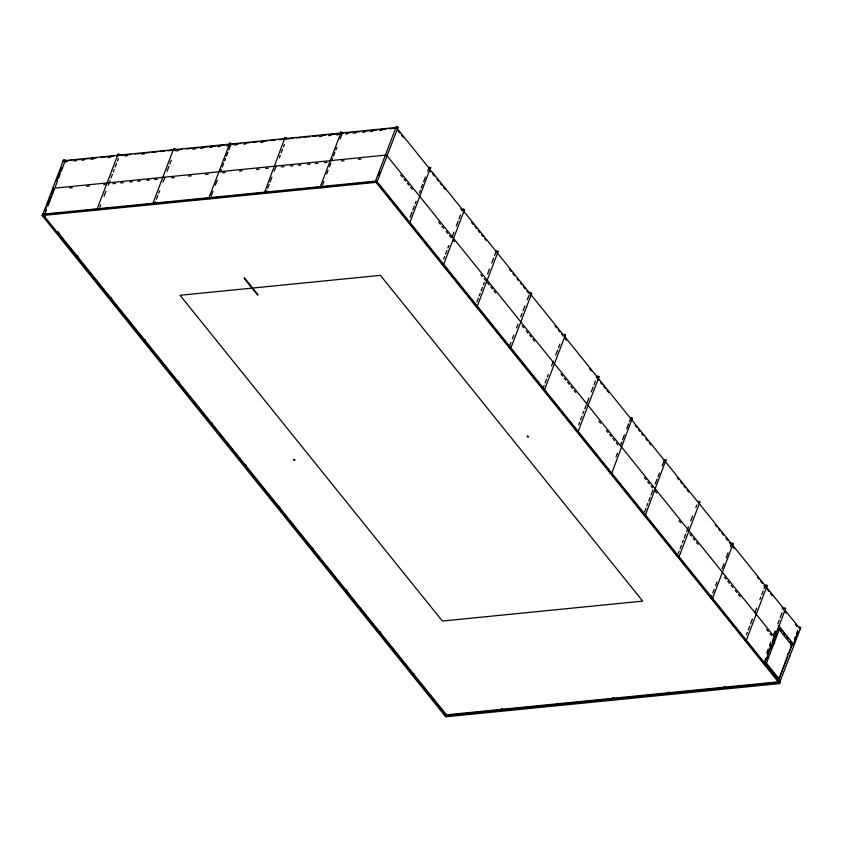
<?xml version="1.0" encoding="UTF-8"?>
<svg xmlns="http://www.w3.org/2000/svg" width="843" height="843" viewBox="0 0 843 843"><rect width="100%" height="100%" fill="white"/><g stroke="black" fill="none" stroke-linecap="round" stroke-linejoin="round"><path stroke-width="1.26" d="M42.15 215.545L42.666 214.206L376.568 181.013L780.165 682.261L779.659 683.599L445.747 716.803L42.15 215.545L376.052 182.351L779.659 683.599M42.814 214.501L63.689 159.527L65.448 160.244M57.398 177.494L57.756 176.935M45.122 211.013L46.513 207.378M47.44 204.965L50.675 196.493M51.592 194.069L52.983 190.444M56.681 180.76L58.062 177.135M58.504 175.987L61.571 167.957M45.027 213.711L46.418 210.065M47.809 206.419L54.31 189.412M55.238 186.977L57.556 180.908M58.483 178.474L60.338 173.616M61.265 171.182L64.974 161.456M98.926 209.601L97.166 208.885L118.052 154.206L119.558 154.332L119.379 155.123M99.853 207.167L100.781 204.744M104.026 196.229L105.881 191.372M108.21 185.291L110.064 180.434M110.991 177.999L112.382 174.353M113.31 171.93L114.237 169.496M115.164 167.072L116.555 163.426M117.483 160.992L118.41 158.558M152.825 203.637L173.7 148.674L175.207 148.8L174.828 149.611M153.953 204.291L155.502 201.635M156.429 199.211L157.82 195.565M158.747 193.131L159.675 190.697M162.931 182.193L164.785 177.336M167.104 171.255L168.958 166.398M169.886 163.963L171.277 160.318M208.727 198.4L229.981 142.91L231.108 143.847L228.79 149.928M211.15 196.103L213.016 191.245M215.334 185.165L217.188 180.307M220.434 171.803L221.361 169.369M222.289 166.935L223.68 163.289M224.617 160.865L225.545 158.431M226.472 155.997L227.863 152.351M266.809 190.571L265.882 193.005L264.375 192.868L285.008 137.609L286.504 137.736L286.135 138.537M267.737 188.147L269.128 184.501M270.055 182.067L271.91 177.209M274.228 171.129L276.082 166.271M279.339 157.757L280.266 155.333M281.193 152.899L282.584 149.253M283.511 146.819L284.439 144.395M320.024 187.336L341.278 131.845L342.416 132.783L340.087 138.863M322.458 185.038L323.849 181.393M326.631 174.101L328.022 170.455M329.413 166.809L330.814 163.163M331.742 160.739L332.669 158.305M333.596 155.871L334.987 152.225M335.914 149.801L336.842 147.367M376.558 182.162L375.43 181.224L396.305 126.545L397.401 126.429L398.065 127.251L376.958 182.12M378.623 175.492L380.024 171.846M376.052 182.351L376.568 181.013M410.098 217.125L411.953 212.257M412.88 209.833L414.271 206.187M415.199 203.753L416.126 201.319M419.382 192.815L420.309 190.381M421.237 187.957L422.628 184.311M423.555 181.877L425.409 177.019M427.728 170.939L429.129 167.293L430.625 167.43L409.772 222.879M443.724 258.885L444.651 256.462M445.578 254.028L446.98 250.382M447.907 247.947L448.834 245.524M452.08 237.009L453.934 232.152M456.253 226.072L458.107 221.214M459.045 218.78L460.436 215.134M443.629 264.46L441.869 263.743L443.629 264.46L464.504 209.77L463.376 208.832L462.881 209.496M476.896 301.868L478.287 298.222M479.214 295.788L480.141 293.364M481.068 290.93L482.459 287.284M483.387 284.85L484.314 282.426M487.56 273.912L489.425 269.054M491.743 262.984L493.598 258.116M494.525 255.692L495.916 252.046M477.254 306.23L475.494 305.514L477.254 306.23L498.139 251.541L496.379 250.824M509.594 346.062L510.984 342.416M512.375 338.77L513.766 335.124M516.548 327.832L517.95 324.186M520.732 316.894L522.123 313.248M523.05 310.825L524.904 305.956M527.223 299.887L529.077 295.018M510.879 347.99L509.13 347.274L510.879 347.99L531.764 293.301L530.637 292.363L530.015 292.869M543.219 387.833L544.146 385.399M545.073 382.964L546.464 379.318M547.392 376.895L548.329 374.461M551.575 365.957L553.43 361.089M555.748 355.019L557.602 350.151M558.53 347.727L559.931 344.081M544.515 389.751L542.755 389.044L544.515 389.751L565.39 335.071L563.862 334.176M445.747 716.803L446.263 715.454L43.488 215.228M578.709 424.735L579.636 422.301M580.564 419.867L581.955 416.221M582.882 413.797L583.809 411.363M584.736 408.939L586.127 405.293M587.055 402.859L588.909 398.001M591.238 391.921L593.093 387.063M594.02 384.629L595.411 380.983M578.14 431.521L576.38 430.805L578.14 431.521L599.025 376.832L597.898 375.894L597.276 376.399M616.043 456.78L617.434 453.134M620.227 445.842L621.618 442.196M622.545 439.761L624.4 434.904M626.718 428.824L628.572 423.966M629.5 421.532L630.901 417.886L632.398 418.023L611.765 473.281L610.016 472.575L611.765 473.281M644.568 511.912L645.959 508.266M646.887 505.832L647.814 503.397M648.752 500.974L650.143 497.328M651.07 494.894L652.925 490.036M655.243 483.956L657.097 479.098M658.025 476.664L659.416 473.018M662.208 465.726L664.526 459.656L666.033 459.783L645.401 515.052L644.263 514.114M678.193 553.672L679.131 551.248M680.059 548.814L681.45 545.168M682.377 542.734L683.304 540.31M684.231 537.876L685.622 534.23M686.55 531.796L688.404 526.938M690.733 520.858L692.588 516M695.833 507.497L696.761 505.062M679.026 556.812L677.266 556.106L679.026 556.812L699.911 502.133L698.784 501.195L698.404 501.996M712.029 598.804L710.912 598.151L711.829 595.443M712.756 593.008L714.147 589.362M715.538 585.716L716.929 582.07M722.04 568.698L723.895 563.841M726.213 557.771L728.067 552.903M730.386 546.833L731.777 543.187L733.284 543.313L712.43 598.762M746.382 634.768L747.309 632.345M748.236 629.911L749.627 626.265M750.565 623.841L752.42 618.973M754.738 612.903L756.592 608.035M759.838 599.531L760.765 597.097M761.693 594.673L763.094 591.027M764.021 588.593L764.949 586.159M744.748 639.447L745.191 640.459L746.287 640.343L767.162 585.664L766.034 584.726L765.665 585.527M766.719 652.861L768.11 649.215M769.511 645.569L770.902 641.934M773.684 634.642L775.075 630.996M777.857 623.704L779.248 620.058M780.175 617.624L782.041 612.766M765.887 658.183L764.011 663.104L645.222 515.568M767.299 654.495L771.06 644.653M772.462 640.965L773.874 637.276M774.812 634.821L776.224 631.133M778.626 626.223L778.173 625.601M764.77 663.304L763.01 662.587L764.77 663.304L785.644 608.614L784.991 607.792L783.906 608.182M766.803 659.142L767.731 656.697M770.987 648.172L771.925 645.727M772.852 643.293L774.253 639.637M775.181 637.203L776.108 634.758M766.298 663.557L779.469 629.068L777.889 628.425M778.69 679.3L787.541 656.139M788.468 653.704L791.84 644.758M778.679 680.259L787.963 655.949M788.89 653.515L792.135 645.011M794.454 638.931L795.381 636.507M796.308 634.073L797.699 630.427M794.032 642.482L798.121 631.765M779.743 682.366L800.85 627.498L799.09 626.781M396.716 128.21L397.021 127.409L63.288 160.707M386.157 155.85L386.463 155.049L774.327 636.76L773.2 637.635M765.676 663.357L765.771 662.44M791.788 645.295L790.913 645.759M42.803 214.217L44.553 214.649L43.467 215.039M231.108 143.847L230.487 144.069M210.223 198.537L209.138 198.642M342.416 132.783L341.784 133.004M398.065 127.251L397.432 127.472M430.878 168.01L430.257 168.231M464.504 209.77L463.882 210.002M498.139 251.541L497.043 251.646M565.39 335.071L564.304 335.177M599.025 376.832L597.929 376.947M632.65 418.602L632.029 418.823M666.276 460.362L665.654 460.594M699.911 502.133L699.279 502.354M447.127 715.359L446.685 714.348L445.599 714.738M502.776 709.827C503.524 707.972 499.446 709.121 502.375 709.869M733.536 543.893L732.915 544.114M558.424 704.295C559.172 702.44 555.094 703.589 558.024 704.337M710.902 597.866L712.651 598.583M614.073 698.763C614.821 696.908 610.743 698.057 613.672 698.805M767.162 585.664L766.54 585.885M669.732 693.231C670.47 691.376 666.402 692.524 669.331 693.273M779.469 629.068L778.11 628.952M725.38 687.698C726.129 685.844 722.051 686.992 724.98 687.73M792.072 645.137L791.682 644.242L790.702 644.589M778.205 628.941L779.09 629.089L777.899 629.732M52.73 188.347L385.156 155.175M800.281 628.846L799.47 628.973M774.432 643.62L774.685 642.882M64.194 161.076L72.055 160.296M75.975 159.907L79.906 159.517M83.836 159.127L89.073 158.6M91.687 158.336L96.924 157.82M100.854 157.43L106.092 156.914M108.715 156.65L113.953 156.124M116.566 155.871L123.11 155.217M125.733 154.954L130.971 154.438M134.901 154.048L140.138 153.521M142.752 153.268L149.295 152.615M151.919 152.351L157.156 151.835M159.77 151.571L165.007 151.055M167.631 150.792L175.481 150.012M178.105 149.748L182.035 149.359M185.966 148.969L191.203 148.452M193.816 148.189L199.053 147.673M202.984 147.283L208.221 146.756M210.834 146.492L216.071 145.976M220.002 145.586L225.239 145.07M227.863 144.806L233.1 144.279M237.02 143.89L240.95 143.5M244.881 143.11L250.118 142.593M252.731 142.33L257.969 141.814M261.899 141.424L267.136 140.897M269.76 140.644L274.997 140.117M278.917 139.727L293.322 138.294M295.946 138.041L301.183 137.514M303.796 137.251L310.34 136.608M312.964 136.345L318.201 135.828M322.131 135.428L326.051 135.038M329.982 134.648L335.219 134.132M337.843 133.868L343.08 133.352M347 132.962L352.237 132.435M354.861 132.182L360.098 131.656M364.028 131.266L369.266 130.749M371.879 130.486L377.116 129.97M381.047 129.58L386.284 129.053M388.908 128.8L394.145 128.273M64.648 161.888L67.261 161.624M73.794 160.981L76.407 160.718M81.634 160.202L84.247 159.938M90.77 159.295L93.383 159.032M107.746 157.599L110.359 157.346M124.732 155.913L127.346 155.66M141.708 154.227L144.322 153.963M175.66 150.855L178.273 150.591M192.647 149.169L195.26 148.905M200.476 148.389L203.089 148.126M209.622 147.472L212.236 147.219M217.462 146.693L220.076 146.44M226.598 145.786L229.212 145.533M234.438 145.007L237.052 144.754M243.574 144.1L246.188 143.837M260.561 142.414L263.174 142.151M319.328 136.566L321.942 136.313M328.475 135.66L331.088 135.407M336.304 134.88L338.918 134.627M345.451 133.974L348.064 133.71M353.291 133.194L355.904 132.931M362.427 132.288L365.04 132.024M370.267 131.508L372.88 131.245M379.413 130.602L382.016 130.338M57.661 177.852L58.588 176.851M69.769 187.968L72.382 187.715M86.745 186.282L89.358 186.018M103.731 184.596L106.334 184.332M112.867 183.69L115.48 183.426M120.707 182.91L123.32 182.646M129.843 182.004L132.456 181.74M137.683 181.224L140.296 180.96M146.83 180.307L149.443 180.054M154.659 179.527L157.272 179.274M171.645 177.841L174.248 177.588M188.621 176.155L191.235 175.892M205.597 174.469L208.21 174.206M222.573 172.783L225.186 172.52M239.56 171.087L242.162 170.834M256.535 169.401L259.149 169.148M265.671 168.495L268.285 168.231M281.351 166.935L283.965 166.682M290.487 166.029L293.101 165.765M298.327 165.249L300.94 164.986M307.474 164.343L310.076 164.079M315.303 163.563L317.916 163.3M324.45 162.657L327.063 162.393M341.426 160.96L344.039 160.707M358.401 159.274L361.015 159.021M43.741 214.649L48.978 214.122M51.592 213.859L56.829 213.342M60.759 212.952L64.69 212.562M68.62 212.173L73.857 211.646M77.777 211.256L81.708 210.866M85.638 210.476L90.875 209.96M93.489 209.696L98.726 209.18M102.656 208.79L107.893 208.263M110.517 208.01L115.754 207.483M119.674 207.093L124.912 206.577M127.535 206.314L132.773 205.797M136.703 205.397L140.623 205.007M145.86 204.491L149.791 204.101M153.721 203.711L157.652 203.321M162.889 202.794L166.819 202.404M170.739 202.014L175.976 201.498M178.6 201.235L183.837 200.718M187.768 200.328L193.005 199.802M195.618 199.549L200.855 199.022M204.786 198.632L210.023 198.116M212.636 197.852L217.873 197.336M221.804 196.946L225.734 196.556M229.665 196.156L234.902 195.639M237.515 195.376L242.752 194.859M246.683 194.47L251.92 193.943M254.533 193.69L259.77 193.163M263.701 192.773L268.938 192.257M271.562 191.993L276.799 191.477M280.719 191.087L285.956 190.56M289.887 190.17L293.817 189.78M297.748 189.39L301.668 189.001M306.905 188.484L310.835 188.094M314.766 187.704L320.003 187.178M323.933 186.788L327.853 186.398M331.784 186.008L337.021 185.492M339.645 185.228L344.882 184.701M348.812 184.311L354.049 183.795M356.663 183.532L361.9 183.015M365.83 182.625L371.068 182.099M373.681 181.846L376.305 181.582M321.299 187.652L320.435 187.578M787.668 653.862L788.226 654.189L787.246 654.948M779.037 681.755L446.474 714.822L58.599 233.1M446.263 715.454L780.165 682.261M376.052 181.003L377.179 181.94M409.371 222.921L408.244 221.983L409.993 222.7M264.744 192.067L265.882 193.005M153.447 203.131L154.575 204.069M97.799 208.664L98.916 209.317M779.343 682.409L778.215 681.471L779.965 682.177M446.727 715.401L445.842 715.043M792.525 645.169L793.663 644.284L778.69 625.685M778.584 678.341L778.732 678.994L777.657 679.342M644.305 515.157L643.652 514.62M44.342 216.293C46.671 217.652 44.964 214.407 44.121 216.019M57.145 232.194C59.474 233.553 57.767 230.318 56.934 231.93M58.262 233.68C60.854 235.186 58.947 231.593 58.019 233.374M745.623 639.521L746.287 640.343M76.745 256.63C79.326 258.148 77.43 254.544 76.502 256.335M765.623 664.2C763.294 662.84 765.001 666.086 765.844 664.474M778.437 680.111C776.108 678.752 777.815 681.987 778.647 680.375M110.37 298.401C112.962 299.908 111.055 296.304 110.127 298.095M143.995 340.161C146.587 341.678 144.69 338.075 143.753 339.866M177.631 381.932C180.212 383.439 178.316 379.835 177.388 381.626M211.256 423.692C213.848 425.209 211.941 421.605 211.013 423.397M244.881 465.462C247.473 466.969 245.576 463.365 244.639 465.157M278.517 507.223C281.098 508.729 279.202 505.136 278.274 506.928M312.142 548.993C314.734 550.5 312.827 546.896 311.899 548.688M345.767 590.753C348.359 592.26 346.462 588.667 345.525 590.458M379.403 632.524C381.984 634.031 380.088 630.427 379.16 632.218M413.028 674.284C415.62 675.791 413.713 672.198 412.785 673.989M789.333 655.527L789.838 656.191M63.689 161.666L63.172 161.002M396.558 127.124L396.305 126.545M631.144 418.465L630.901 417.886M397.58 129.042L429.772 169.011M431.416 171.066L462.775 210.012M464.43 212.057L562.639 334.028M564.283 336.072L783.811 608.709M785.455 610.764L799.491 628.183M398.044 130.96L399.687 133.015M401.342 135.059L402.996 137.114M429.424 169.938L431.079 171.993M432.733 174.048L434.377 176.092M436.853 179.169L438.508 181.224M440.162 183.279L441.816 185.323M443.46 187.378L445.115 189.433M460.805 208.916L462.459 210.971M471.543 222.257L473.197 224.312M474.851 226.356L476.506 228.411M478.15 230.466L479.804 232.51M481.458 234.565L483.113 236.62M484.757 238.664L486.411 240.719M509.541 269.444L511.195 271.488M512.839 273.543L514.493 275.598M516.97 278.675L518.624 280.73M520.279 282.774L521.933 284.829M523.577 286.883L525.231 288.928M526.886 290.983L528.54 293.037M554.968 325.862L556.622 327.906M558.266 329.961L559.921 332.016M561.575 334.06L563.229 336.115M564.873 338.169L566.528 340.224M589.657 368.939L591.312 370.994M596.264 377.148L598.741 380.225M600.395 382.279L602.05 384.324M603.693 386.379L605.348 388.433M607.002 390.478L608.657 392.532M635.085 425.357L636.739 427.412M638.383 429.466L640.037 431.511M641.692 433.565L643.346 435.62M645.822 438.697L647.466 440.741M649.121 442.796L650.775 444.851M677.203 477.675L678.857 479.72M680.512 481.774L682.156 483.829M683.81 485.884L685.464 487.928M687.119 489.983L688.773 492.038M715.201 524.862L716.845 526.907M718.499 528.961L720.154 531.016M721.808 533.061L723.463 535.115M725.939 538.192L727.583 540.247M729.237 542.302L730.892 544.346M732.546 546.401L734.19 548.456M757.32 577.17L758.974 579.225M760.628 581.28L762.272 583.324M763.927 585.379L765.581 587.434M767.235 589.478L768.879 591.533M770.534 593.588L772.188 595.632M782.104 607.951L786.224 613.072M795.318 624.357L796.962 626.412M780.47 629.163L782.051 631.122M783.632 633.082L785.212 635.053M786.793 637.013L788.374 638.973M789.954 640.943L792.325 643.883M778.437 628.667L790.945 644.2M400.699 175.017L402.353 177.062M403.997 179.116L405.652 181.171M407.306 183.216L408.96 185.27M410.615 187.325L412.259 189.38M438.687 222.204L440.341 224.249M441.995 226.303L443.65 228.358M446.126 231.435L447.781 233.479M449.424 235.534L451.079 237.589M452.733 239.633L454.388 241.688M480.816 274.512L482.47 276.567M484.114 278.622L485.768 280.666M487.423 282.721L489.077 284.776M490.721 286.82L492.375 288.875M494.03 290.93L495.684 292.974M522.112 325.798L523.766 327.853M526.243 330.93L527.897 332.985M529.541 335.04L531.195 337.084M532.85 339.139L534.504 341.194M560.932 374.018L562.587 376.062M564.23 378.117L565.885 380.172M567.539 382.216L569.194 384.271M570.837 386.326L572.492 388.37M574.146 390.425L575.801 392.48M598.92 421.194L600.574 423.249M606.359 430.436L608.014 432.48M609.658 434.535L611.312 436.59M612.966 438.634L614.621 440.689M616.265 442.744L617.919 444.788M644.347 477.612L646.001 479.667M647.656 481.722L649.31 483.777M650.954 485.821L652.608 487.876M655.085 490.953L656.739 493.007M679.036 520.7L680.691 522.755M689.774 534.03L691.429 536.085M693.083 538.14L694.727 540.194M696.381 542.239L698.036 544.293M724.464 577.118L726.118 579.173M727.772 581.217L729.416 583.272M731.071 585.327L732.725 587.371M735.201 590.448L736.856 592.503M738.51 594.557L740.154 596.602M766.593 629.436L768.236 631.481M769.891 633.536L771.545 635.59M340.909 132.657L340.656 132.077M765.981 662.556L778.784 678.467M767.752 665.707L769.311 667.645M771.661 670.564L775.571 675.412M377.127 182.604L643.578 513.524M285.261 138.189L285.008 137.609M229.602 143.721L229.359 143.141M173.953 149.253L173.7 148.674M118.305 154.785L118.052 154.206M54.1 189.527A1.317 1.106 25 0 1 53.615 189.506M53.077 188.189A1.317 1.106 25 0 1 53.552 188.221M293.575 459.351C293.206 461.574 296.862 459.467 293.575 459.351M527.307 436.116C526.938 438.328 530.595 436.231 527.307 436.116M244.575 278L244.112 278.359L257.61 295.124L258.074 294.765L244.575 278M380.404 275.355L180.065 295.271L442.364 621.038L642.714 601.122L380.404 275.355"/></g></svg>
